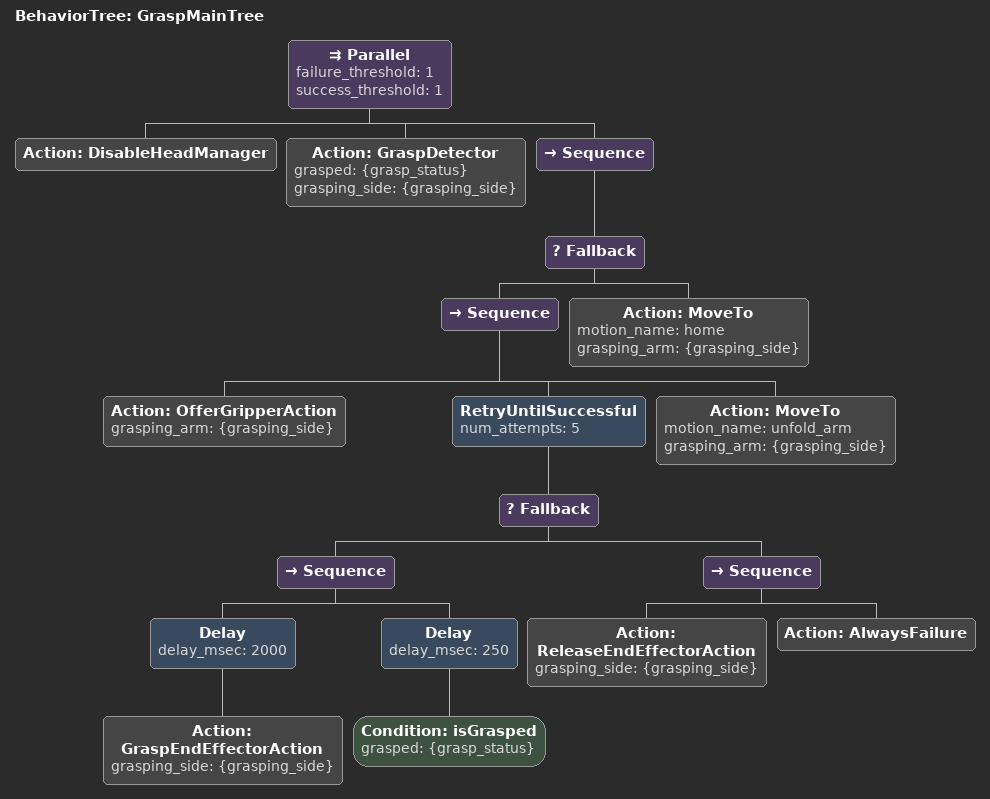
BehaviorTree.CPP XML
<?xml version="1.0"?>
<root main_tree_to_execute="GraspMainTree">

    <BehaviorTree ID="GraspMainTree">
        <Parallel failure_threshold="1" success_threshold="1">
            <Action ID="DisableHeadManager"/>
            <Action ID="GraspDetector" grasped="{grasp_status}" grasping_side="{grasping_side}"/>
            <Sequence>
                <Fallback>
                    <Sequence>
                        <Action ID="OfferGripperAction" grasping_arm="{grasping_side}"/>
                        <RetryUntilSuccessful num_attempts="5">
                            <Fallback>
                                <Sequence>
                                    <Delay delay_msec="2000"> <!-- A small delay to allow the object to be placed inside the gripper -->
                                        <Action ID="GraspEndEffectorAction" grasping_side="{grasping_side}"/>
                                    </Delay>
                                    <Delay delay_msec="250"> <!-- A small delay to allow the grasp detector information to be set in the blackboard -->
                                        <Condition ID="isGrasped" grasped="{grasp_status}"/>
                                    </Delay>
                                </Sequence>
                                <Sequence>
                                    <Action ID="ReleaseEndEffectorAction" grasping_side="{grasping_side}"/>
                                    <Action ID="AlwaysFailure"/>
                                </Sequence>
                            </Fallback>
                        </RetryUntilSuccessful>
                        <Action ID="MoveTo" motion_name="unfold_arm" grasping_arm="{grasping_side}"/>
                    </Sequence>
                    <Action ID="MoveTo" motion_name="home" grasping_arm="{grasping_side}"/>
                </Fallback>
            </Sequence>
            </Parallel>
    </BehaviorTree>

</root>
